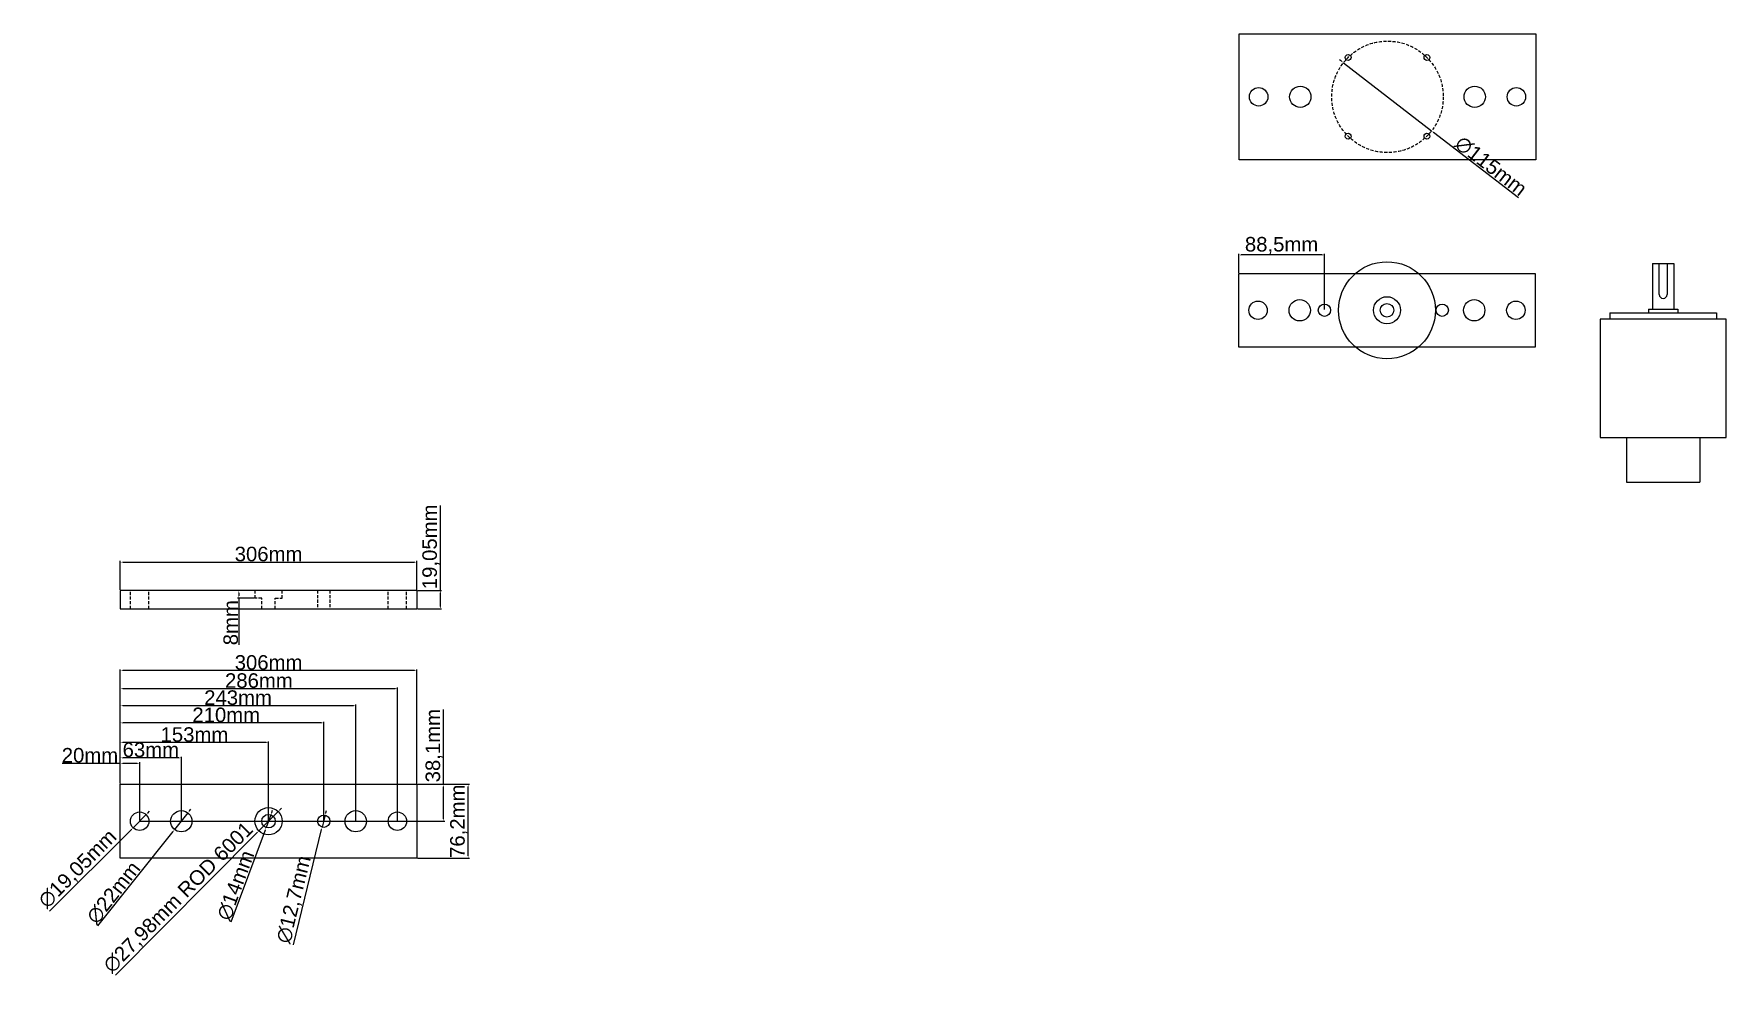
# Model space of a CAD drawing. Header units: centimetres. Extents: x 6534 to 31506, y 42826 to 109107.
# Drawn here: x 27831 to 29577, y 54353 to 55324 of the extents above; entities that cross this region are included whole.
import ezdxf

# ---------------------------------------------------------------- set-up
doc = ezdxf.new("R2010")
doc.units = ezdxf.units.CM
doc.header["$LTSCALE"] = 0.5
doc.linetypes.add('DASHED2', pattern=[9.525, 6.35, -3.175])
doc.styles.get("Standard").update_dxf_attribs({"font": 'arial.ttf'})
doc.dimstyles.new('ISO-25', dxfattribs={"dimtxt": 15, "dimasz": 2.5, "dimexe": 1.25, "dimexo": 0.625, "dimtad": 1, "dimtxsty": 'Standard', "dimcen": 2.5, "dimclrd": 1, "dimclre": 1, "dimadec": 0, "dimazin": 0, "dimtfac": 1, "dimtmove": 0, "dimatfit": 3, "dimfxl": 1, "dimarcsym": 0})

# ---------------------------------------------------------------- blocks, each defined once
blk = doc.blocks.new('*D233')
at = {"color": 1, "lineweight": -2, "transparency": 16777216}
for p, q in [((27919.9, 54750.6), (27919.9, 54780.3)), ((27922.4, 54779.1), (28223.4, 54779.1)), ((28225.9, 54750.6), (28225.9, 54780.3))]:
    blk.add_line(p, q, dxfattribs=at)
at = {"color": 1, "transparency": 16777216}
for points in [[(27922.4, 54779.5), (27922.4, 54778.7), (27919.9, 54779.1)], [(28223.4, 54779.5), (28223.4, 54778.7), (28225.9, 54779.1)]]:
    blk.add_solid(points, dxfattribs=at)
at = {"layer": 'Defpoints', "color": 0, "transparency": 16777216}
for p in [(28225.9, 54779.1), (27919.9, 54749.9), (28225.9, 54749.9)]:
    blk.add_point(p, dxfattribs=at)
at = {"color": 0, "transparency": 16777216, "insert": (28072.9, 54787.4), "char_height": 15, "attachment_point": 5}
blk.add_mtext('306mm', dxfattribs=at)
blk = doc.blocks.new('*D234')
at = {"color": 1, "lineweight": -2, "transparency": 16777216}
for p, q in [((28250.2, 54749.9), (28250.2, 54837.4)), ((28226.5, 54749.9), (28251.4, 54749.9)), ((28250.2, 54733.4), (28250.2, 54747.4)), ((28226.5, 54730.9), (28251.4, 54730.9))]:
    blk.add_line(p, q, dxfattribs=at)
at = {"color": 1, "transparency": 16777216}
for points in [[(28249.7, 54747.4), (28250.6, 54747.4), (28250.2, 54749.9)], [(28249.7, 54733.4), (28250.6, 54733.4), (28250.2, 54730.9)]]:
    blk.add_solid(points, dxfattribs=at)
at = {"layer": 'Defpoints', "color": 0, "transparency": 16777216}
for p in [(28225.9, 54749.9), (28250.2, 54749.9), (28225.9, 54730.9)]:
    blk.add_point(p, dxfattribs=at)
at = {"color": 0, "transparency": 16777216, "insert": (28240.5, 54794.9), "char_height": 15, "attachment_point": 5, "rotation": 90}
blk.add_mtext('19,05mm', dxfattribs=at)
blk = doc.blocks.new('*D235')
at = {"color": 1, "lineweight": -2, "transparency": 16777216}
for p, q in [((27919.9, 54571.4), (27859.9, 54571.4)), ((27919.9, 54550.5), (27919.9, 54572.7)), ((27937.4, 54571.4), (27922.4, 54571.4)), ((27939.9, 54512.4), (27939.9, 54572.7))]:
    blk.add_line(p, q, dxfattribs=at)
at = {"color": 1, "transparency": 16777216}
for points in [[(27922.4, 54571.8), (27922.4, 54571), (27919.9, 54571.4)], [(27937.4, 54571.8), (27937.4, 54571), (27939.9, 54571.4)]]:
    blk.add_solid(points, dxfattribs=at)
at = {"layer": 'Defpoints', "color": 0, "transparency": 16777216}
for p in [(27919.9, 54571.4), (27919.9, 54549.8), (27939.9, 54511.7)]:
    blk.add_point(p, dxfattribs=at)
at = {"color": 0, "transparency": 16777216, "insert": (27888.6, 54579.7), "char_height": 15, "attachment_point": 5}
blk.add_mtext('20mm', dxfattribs=at)
blk = doc.blocks.new('*D236')
at = {"color": 1, "lineweight": -2, "transparency": 16777216}
for p, q in [((27919.9, 54550.5), (27919.9, 54594.1)), ((28070.4, 54592.9), (27922.4, 54592.9)), ((28072.9, 54512.4), (28072.9, 54594.1))]:
    blk.add_line(p, q, dxfattribs=at)
at = {"color": 1, "transparency": 16777216}
for points in [[(27922.4, 54593.3), (27922.4, 54592.4), (27919.9, 54592.9)], [(28070.4, 54593.3), (28070.4, 54592.4), (28072.9, 54592.9)]]:
    blk.add_solid(points, dxfattribs=at)
at = {"layer": 'Defpoints', "color": 0, "transparency": 16777216}
for p in [(27919.9, 54592.9), (27919.9, 54549.8), (28072.9, 54511.7)]:
    blk.add_point(p, dxfattribs=at)
at = {"color": 0, "transparency": 16777216, "insert": (27996.4, 54601.1), "char_height": 15, "attachment_point": 5}
blk.add_mtext('153mm', dxfattribs=at)
blk = doc.blocks.new('*D237')
at = {"color": 1, "lineweight": -2, "transparency": 16777216}
for p, q in [((27919.9, 54550.5), (27919.9, 54614.4)), ((28127.4, 54613.2), (27922.4, 54613.2)), ((28129.9, 54512.4), (28129.9, 54614.4))]:
    blk.add_line(p, q, dxfattribs=at)
at = {"color": 1, "transparency": 16777216}
for points in [[(27922.4, 54613.6), (27922.4, 54612.7), (27919.9, 54613.2)], [(28127.4, 54613.6), (28127.4, 54612.7), (28129.9, 54613.2)]]:
    blk.add_solid(points, dxfattribs=at)
at = {"layer": 'Defpoints', "color": 0, "transparency": 16777216}
for p in [(27919.9, 54613.2), (27919.9, 54549.8), (28129.9, 54511.7)]:
    blk.add_point(p, dxfattribs=at)
at = {"color": 0, "transparency": 16777216, "insert": (28029.2, 54621.4), "char_height": 15, "attachment_point": 5}
blk.add_mtext('210mm', dxfattribs=at)
blk = doc.blocks.new('*D238')
at = {"color": 1, "lineweight": -2, "transparency": 16777216}
for p, q in [((27919.9, 54550.5), (27919.9, 54649.7)), ((28203.4, 54648.5), (27922.4, 54648.5)), ((28205.9, 54512.4), (28205.9, 54649.7))]:
    blk.add_line(p, q, dxfattribs=at)
at = {"color": 1, "transparency": 16777216}
for points in [[(27922.4, 54648.9), (27922.4, 54648.1), (27919.9, 54648.5)], [(28203.4, 54648.9), (28203.4, 54648.1), (28205.9, 54648.5)]]:
    blk.add_solid(points, dxfattribs=at)
at = {"layer": 'Defpoints', "color": 0, "transparency": 16777216}
for p in [(27919.9, 54648.5), (27919.9, 54549.8), (28205.9, 54511.7)]:
    blk.add_point(p, dxfattribs=at)
at = {"color": 0, "transparency": 16777216, "insert": (28062.9, 54656.8), "char_height": 15, "attachment_point": 5}
blk.add_mtext('286mm', dxfattribs=at)
blk = doc.blocks.new('*D239')
at = {"color": 1, "lineweight": -2, "transparency": 16777216}
for p, q in [((27919.9, 54550.5), (27919.9, 54668.4)), ((28223.4, 54667.2), (27922.4, 54667.2)), ((28225.9, 54550.5), (28225.9, 54668.4))]:
    blk.add_line(p, q, dxfattribs=at)
at = {"color": 1, "transparency": 16777216}
for points in [[(27922.4, 54667.6), (27922.4, 54666.8), (27919.9, 54667.2)], [(28223.4, 54667.6), (28223.4, 54666.8), (28225.9, 54667.2)]]:
    blk.add_solid(points, dxfattribs=at)
at = {"layer": 'Defpoints', "color": 0, "transparency": 16777216}
for p in [(27919.9, 54667.2), (27919.9, 54549.8), (28225.9, 54549.8)]:
    blk.add_point(p, dxfattribs=at)
at = {"color": 0, "transparency": 16777216, "insert": (28072.9, 54675.5), "char_height": 15, "attachment_point": 5}
blk.add_mtext('306mm', dxfattribs=at)
blk = doc.blocks.new('*D240')
at = {"color": 1, "lineweight": -2, "transparency": 16777216}
for p, q in [((28253.5, 54549.8), (28253.5, 54627.1)), ((28226.5, 54549.8), (28254.7, 54549.8)), ((28253.5, 54514.2), (28253.5, 54547.3)), ((27940.5, 54511.7), (28254.7, 54511.7))]:
    blk.add_line(p, q, dxfattribs=at)
at = {"color": 1, "transparency": 16777216}
for points in [[(28253.1, 54547.3), (28253.9, 54547.3), (28253.5, 54549.8)], [(28253.1, 54514.2), (28253.9, 54514.2), (28253.5, 54511.7)]]:
    blk.add_solid(points, dxfattribs=at)
at = {"layer": 'Defpoints', "color": 0, "transparency": 16777216}
for p in [(28225.9, 54549.8), (28253.5, 54549.8), (27939.9, 54511.7)]:
    blk.add_point(p, dxfattribs=at)
at = {"color": 0, "transparency": 16777216, "insert": (28243.8, 54589.7), "char_height": 15, "attachment_point": 5, "rotation": 90}
blk.add_mtext('38,1mm', dxfattribs=at)
blk = doc.blocks.new('*D241')
at = {"color": 1, "lineweight": -2, "transparency": 16777216}
for p, q in [((28226.5, 54549.8), (28280.1, 54549.8)), ((28278.9, 54476.1), (28278.9, 54547.3)), ((28226.5, 54473.6), (28280.1, 54473.6))]:
    blk.add_line(p, q, dxfattribs=at)
at = {"color": 1, "transparency": 16777216}
for points in [[(28278.4, 54547.3), (28279.3, 54547.3), (28278.9, 54549.8)], [(28278.4, 54476.1), (28279.3, 54476.1), (28278.9, 54473.6)]]:
    blk.add_solid(points, dxfattribs=at)
at = {"layer": 'Defpoints', "color": 0, "transparency": 16777216}
for p in [(28225.9, 54549.8), (28278.9, 54549.8), (28225.9, 54473.6)]:
    blk.add_point(p, dxfattribs=at)
at = {"color": 0, "transparency": 16777216, "insert": (28269.2, 54511.7), "char_height": 15, "attachment_point": 5, "rotation": 90}
blk.add_mtext('76,2mm', dxfattribs=at)
blk = doc.blocks.new('*D242')
at = {"color": 1, "lineweight": -2, "transparency": 16777216}
for p, q in [((27946.6, 54518.5), (27933.1, 54505)), ((27948.4, 54520.2), (27950.1, 54522)), ((27847, 54418.8), (27931.4, 54503.2))]:
    blk.add_line(p, q, dxfattribs=at)
at = {"color": 1, "transparency": 16777216}
for points in [[(27948.1, 54520.5), (27948.7, 54520), (27946.6, 54518.5)], [(27931.1, 54503.5), (27931.7, 54502.9), (27933.1, 54505)]]:
    blk.add_solid(points, dxfattribs=at)
at = {"layer": 'Defpoints', "color": 0, "transparency": 16777216}
for p in [(27946.6, 54518.5), (27933.1, 54505)]:
    blk.add_point(p, dxfattribs=at)
at = {"color": 0, "transparency": 16777216, "insert": (27876.3, 54462.1), "char_height": 15, "attachment_point": 5, "rotation": 45.0421}
blk.add_mtext('∅19,05mm', dxfattribs=at)
blk = doc.blocks.new('*D243')
at = {"color": 1, "lineweight": -2, "transparency": 16777216}
for p, q in [((28084.5, 54523.4), (28086.2, 54525.2)), ((28082.7, 54521.7), (28063, 54501.8)), ((27914.9, 54352.9), (28061.2, 54500))]:
    blk.add_line(p, q, dxfattribs=at)
at = {"color": 1, "transparency": 16777216}
for points in [[(28084.2, 54523.7), (28084.8, 54523.1), (28082.7, 54521.7)], [(28060.9, 54500.3), (28061.5, 54499.7), (28063, 54501.8)]]:
    blk.add_solid(points, dxfattribs=at)
at = {"layer": 'Defpoints', "color": 0, "transparency": 16777216}
for p in [(28082.7, 54521.7), (28063, 54501.8)]:
    blk.add_point(p, dxfattribs=at)
at = {"color": 0, "transparency": 16777216, "insert": (27980.2, 54432.5), "char_height": 15, "attachment_point": 5, "rotation": 45.1681}
blk.add_mtext('∅27,98mm ROD 6001', dxfattribs=at)
blk = doc.blocks.new('*D244')
at = {"color": 1, "lineweight": -2, "transparency": 16777216}
for p, q in [((28076.2, 54520.6), (28077, 54523)), ((28075.3, 54518.3), (28070.4, 54505.2)), ((28034.3, 54407.9), (28069.6, 54502.8))]:
    blk.add_line(p, q, dxfattribs=at)
at = {"color": 1, "transparency": 16777216}
for points in [[(28075.8, 54520.8), (28076.6, 54520.5), (28075.3, 54518.3)], [(28069.2, 54503), (28069.9, 54502.7), (28070.4, 54505.2)]]:
    blk.add_solid(points, dxfattribs=at)
at = {"layer": 'Defpoints', "color": 0, "transparency": 16777216}
for p in [(28075.3, 54518.3), (28070.4, 54505.2)]:
    blk.add_point(p, dxfattribs=at)
at = {"color": 0, "transparency": 16777216, "insert": (28039, 54445.5), "char_height": 15, "attachment_point": 5, "rotation": 69.6324}
blk.add_mtext('∅14mm', dxfattribs=at)
blk = doc.blocks.new('*D245')
at = {"color": 1, "lineweight": -2, "transparency": 16777216}
for p, q in [((28131.4, 54517.9), (28128.3, 54505.6)), ((28132, 54520.3), (28132.6, 54522.8)), ((28098.5, 54384.3), (28127.7, 54503.1))]:
    blk.add_line(p, q, dxfattribs=at)
at = {"color": 1, "transparency": 16777216}
for points in [[(28127.3, 54503.2), (28128.1, 54503), (28128.3, 54505.6)], [(28131.6, 54520.4), (28132.4, 54520.2), (28131.4, 54517.9)]]:
    blk.add_solid(points, dxfattribs=at)
at = {"layer": 'Defpoints', "color": 0, "transparency": 16777216}
for p in [(28128.3, 54505.6), (28131.4, 54517.9)]:
    blk.add_point(p, dxfattribs=at)
at = {"color": 0, "transparency": 16777216, "insert": (28099.7, 54430.8), "char_height": 15, "attachment_point": 5, "rotation": 76.1623}
blk.add_mtext('∅12,7mm', dxfattribs=at)
blk = doc.blocks.new('*D273')
at = {"color": 1, "lineweight": -2, "transparency": 16777216}
for p, q in [((28058.2, 54749.9), (28041, 54749.9)), ((28058.2, 54741.9), (28041, 54741.9)), ((28042.2, 54747.4), (28042.2, 54744.4)), ((28042.2, 54741.9), (28042.2, 54693.8))]:
    blk.add_line(p, q, dxfattribs=at)
at = {"color": 1, "transparency": 16777216}
for points in [[(28041.8, 54747.4), (28042.6, 54747.4), (28042.2, 54749.9)], [(28041.8, 54744.4), (28042.6, 54744.4), (28042.2, 54741.9)]]:
    blk.add_solid(points, dxfattribs=at)
at = {"layer": 'Defpoints', "color": 0, "transparency": 16777216}
for p in [(28042.2, 54741.9), (28058.9, 54749.9), (28058.9, 54741.9)]:
    blk.add_point(p, dxfattribs=at)
at = {"color": 0, "transparency": 16777216, "insert": (28033.9, 54716.6), "char_height": 15, "attachment_point": 5, "rotation": 90}
blk.add_mtext('8mm', dxfattribs=at)
blk = doc.blocks.new('*D310')
at = {"color": 1, "lineweight": -2, "transparency": 16777216}
for p, q in [((27919.9, 54550.5), (27919.9, 54632.2)), ((28160.4, 54630.9), (27922.4, 54630.9)), ((28162.9, 54512.4), (28162.9, 54632.2))]:
    blk.add_line(p, q, dxfattribs=at)
at = {"color": 1, "transparency": 16777216}
for points in [[(27922.4, 54631.3), (27922.4, 54630.5), (27919.9, 54630.9)], [(28160.4, 54631.3), (28160.4, 54630.5), (28162.9, 54630.9)]]:
    blk.add_solid(points, dxfattribs=at)
at = {"layer": 'Defpoints', "color": 0, "transparency": 16777216}
for p in [(27919.9, 54630.9), (27919.9, 54549.8), (28162.9, 54511.7)]:
    blk.add_point(p, dxfattribs=at)
at = {"color": 0, "transparency": 16777216, "insert": (28041.4, 54639.2), "char_height": 15, "attachment_point": 5}
blk.add_mtext('243mm', dxfattribs=at)
blk = doc.blocks.new('*D311')
at = {"color": 1, "lineweight": -2, "transparency": 16777216}
for p, q in [((27919.9, 54550.5), (27919.9, 54578.3)), ((27980.4, 54577.1), (27922.4, 54577.1)), ((27982.9, 54512.4), (27982.9, 54578.3))]:
    blk.add_line(p, q, dxfattribs=at)
at = {"color": 1, "transparency": 16777216}
for points in [[(27922.4, 54577.5), (27922.4, 54576.7), (27919.9, 54577.1)], [(27980.4, 54577.5), (27980.4, 54576.7), (27982.9, 54577.1)]]:
    blk.add_solid(points, dxfattribs=at)
at = {"layer": 'Defpoints', "color": 0, "transparency": 16777216}
for p in [(27919.9, 54577.1), (27919.9, 54549.8), (27982.9, 54511.7)]:
    blk.add_point(p, dxfattribs=at)
at = {"color": 0, "transparency": 16777216, "insert": (27951.4, 54585.4), "char_height": 15, "attachment_point": 5}
blk.add_mtext('63mm', dxfattribs=at)
blk = doc.blocks.new('*D312')
at = {"color": 1, "lineweight": -2, "transparency": 16777216}
for p, q in [((27991.3, 54522.3), (27992.8, 54524.2)), ((27989.7, 54520.3), (27976, 54503.1)), ((27896.8, 54403.8), (27974.4, 54501.2))]:
    blk.add_line(p, q, dxfattribs=at)
at = {"color": 1, "transparency": 16777216}
for points in [[(27990.9, 54522.6), (27991.6, 54522), (27989.7, 54520.3)], [(27974.1, 54501.4), (27974.8, 54500.9), (27976, 54503.1)]]:
    blk.add_solid(points, dxfattribs=at)
at = {"layer": 'Defpoints', "color": 0, "transparency": 16777216}
for p in [(27989.7, 54520.3), (27976, 54503.1)]:
    blk.add_point(p, dxfattribs=at)
at = {"color": 0, "transparency": 16777216, "insert": (27912.9, 54438), "char_height": 15, "attachment_point": 5, "rotation": 51.4512}
blk.add_mtext('∅22mm', dxfattribs=at)
blk = doc.blocks.new('*D393')
at = {"color": 1, "lineweight": -2, "transparency": 16777216}
for p, q in [((29180.1, 55296), (29178.2, 55297.5)), ((29182.1, 55294.5), (29273.1, 55224.2)), ((29362.7, 55155), (29275.1, 55222.6))]:
    blk.add_line(p, q, dxfattribs=at)
at = {"color": 1, "transparency": 16777216}
for points in [[(29180.4, 55296.3), (29179.9, 55295.7), (29182.1, 55294.5)], [(29275.4, 55223), (29274.9, 55222.3), (29273.1, 55224.2)]]:
    blk.add_solid(points, dxfattribs=at)
at = {"layer": 'Defpoints', "color": 0, "transparency": 16777216}
for p in [(29182.1, 55294.5), (29273.1, 55224.2)]:
    blk.add_point(p, dxfattribs=at)
at = {"color": 0, "transparency": 16777216, "insert": (29334.3, 55187.9), "char_height": 15, "attachment_point": 5, "rotation": 322.3267}
blk.add_mtext('∅115mm', dxfattribs=at)
blk = doc.blocks.new('*D440')
at = {"color": 1, "lineweight": -2, "transparency": 16777216}
for p, q in [((29074.1, 55077.8), (29074.1, 55097.4)), ((29160.1, 55096.1), (29076.6, 55096.1)), ((29162.6, 55039.7), (29162.6, 55097.4))]:
    blk.add_line(p, q, dxfattribs=at)
at = {"color": 1, "transparency": 16777216}
for points in [[(29076.6, 55096.5), (29076.6, 55095.7), (29074.1, 55096.1)], [(29160.1, 55096.5), (29160.1, 55095.7), (29162.6, 55096.1)]]:
    blk.add_solid(points, dxfattribs=at)
at = {"layer": 'Defpoints', "color": 0, "transparency": 16777216}
for p in [(29074.1, 55096.1), (29074.1, 55077.2), (29162.6, 55039.1)]:
    blk.add_point(p, dxfattribs=at)
at = {"color": 0, "transparency": 16777216, "insert": (29118.3, 55105.8), "char_height": 15, "attachment_point": 5}
blk.add_mtext('88,5mm', dxfattribs=at)

msp = doc.modelspace()

# ---------------------------------------------------------------- linework, layer by layer
for p, q in [((29074.627, 55324.319), (29380.627, 55324.319)), ((29074.627, 55194.319), (29074.627, 55324.319)), ((29380.627, 55324.319), (29380.627, 55194.319)), ((29380.627, 55194.319), (29074.627, 55194.319)), ((29501.094, 55087.287), (29523.094, 55087.287)), ((29501.094, 55087.287), (29501.094, 55040.287)), ((29508.094, 55055.287), (29508.094, 55087.287)), ((29512.094, 55087.287), (29516.094, 55087.287)), ((29516.094, 55087.287), (29516.094, 55055.287)), ((29523.094, 55087.287), (29523.094, 55040.287)), ((29074.07, 55077.153), (29380.07, 55077.153)), ((29074.07, 55000.953), (29074.07, 55077.153)), ((29380.07, 55077.153), (29380.07, 55000.953)), ((29447.094, 55029.787), (29447.094, 54907.787)), ((29577.094, 55029.787), (29447.094, 55029.787)), ((29457.094, 55036.287), (29567.094, 55036.287)), ((29457.094, 55036.287), (29457.094, 55029.787)), ((29497.094, 55040.287), (29497.094, 55036.287)), ((29497.094, 55040.287), (29527.094, 55040.287)), ((29501.094, 55036.287), (29523.094, 55036.287)), ((29527.094, 55040.287), (29527.094, 55036.287)), ((29567.094, 55036.287), (29567.094, 55029.787)), ((29577.094, 54907.787), (29577.094, 55029.787)), ((29380.07, 55000.953), (29074.07, 55000.953)), ((29447.094, 54907.787), (29577.094, 54907.787)), ((29474.094, 54907.787), (29474.094, 54861.787)), ((29550.094, 54907.787), (29550.094, 54861.787)), ((29474.094, 54861.787), (29550.094, 54861.787)), ((28225.859, 54749.948), (27919.859, 54749.948)), ((27919.859, 54749.948), (27919.859, 54730.898)), ((28225.859, 54749.948), (28225.859, 54730.898)), ((27919.859, 54730.898), (28225.859, 54730.898)), ((27919.859, 54549.837), (28225.859, 54549.837)), ((27919.859, 54473.637), (27919.859, 54549.837)), ((28225.859, 54549.837), (28225.859, 54473.637)), ((28225.859, 54473.637), (27919.859, 54473.637))]:
    msp.add_line(p, q)
at = {"linetype": 'DASHED2'}
for p, q in [((27930.334, 54730.898), (27930.334, 54749.948)), ((27949.384, 54730.898), (27949.384, 54749.948)), ((28058.869, 54749.948), (28058.869, 54741.948)), ((28065.859, 54741.948), (28058.869, 54741.948)), ((28065.859, 54730.898), (28065.859, 54741.948)), ((28079.859, 54730.898), (28079.859, 54741.948)), ((28079.859, 54741.948), (28086.849, 54741.948)), ((28086.849, 54741.948), (28086.849, 54749.948)), ((28123.509, 54749.948), (28123.509, 54730.898)), ((28136.209, 54749.948), (28136.209, 54730.898)), ((28196.334, 54730.898), (28196.334, 54749.948)), ((28215.384, 54730.898), (28215.384, 54749.948))]:
    msp.add_line(p, q, dxfattribs=at)
msp.add_circle((29227.627, 55259.319), 57.5, dxfattribs=at)
for centre, radius in [((29186.969, 55299.977), 3), ((29268.286, 55299.977), 3), ((29094.627, 55259.319), 9.525), ((29137.627, 55259.319), 11), ((29317.627, 55259.319), 11), ((29360.627, 55259.319), 9.525), ((29186.969, 55218.66), 3), ((29268.286, 55218.66), 3), ((29227.07, 55039.053), 50), ((29094.07, 55039.053), 9.525), ((29137.07, 55039.053), 11), ((29227.07, 55039.053), 13.99), ((29317.07, 55039.053), 11), ((29360.07, 55039.053), 9.525), ((29162.57, 55039.053), 6.35), ((29227.07, 55039.053), 7), ((29284.07, 55039.053), 6.35), ((28072.859, 54511.737), 13.99), ((27939.859, 54511.737), 9.525), ((27982.859, 54511.737), 11), ((28072.859, 54511.737), 7), ((28129.859, 54511.737), 6.35), ((28162.859, 54511.737), 11), ((28205.859, 54511.737), 9.525)]:
    msp.add_circle(centre, radius)
msp.add_arc((29512.094, 55055.287), 4, 180, 0)

# ---------------------------------------------------------------- dimensions: what is measured, and where the dimension line sits
for p1, p2, picture, middle in [((29182.115, 55294.46), (29273.139, 55224.177), '*D393', (29328.995, 55181.048)), ((27989.714, 54520.339), (27976.004, 54503.134), '*D312', (27919.753, 54432.54)), ((28075.295, 54518.299), (28070.423, 54505.174), '*D244', (28047.127, 54442.426)), ((27946.589, 54518.477), (27933.129, 54504.996), '*D242', (27883.323, 54455.118)), ((28131.378, 54517.902), (28128.34, 54505.571), '*D245', (28109.347, 54428.465))]:
    dim = msp.add_diameter_dim_2p(p1=p1, p2=p2, dimstyle='ISO-25', override={"dimpost": 'mm'})
    dim.commit()
    dim.dimension.update_dxf_attribs({"geometry": picture, "text_midpoint": middle, "dimtype": 163})
for base, p1, p2, picture, middle in [((29074.07, 55096.125), (29162.57, 55039.053), (29074.07, 55077.153), '*D440', (29118.32, 55105.764)), ((28225.859, 54779.094), (27919.859, 54749.948), (28225.859, 54749.948), '*D233', (28072.859, 54787.383)), ((27919.859, 54630.91), (28162.859, 54511.737), (27919.859, 54549.837), '*D310', (28041.359, 54639.199)), ((27919.859, 54577.07), (27982.859, 54511.737), (27919.859, 54549.837), '*D311', (27951.359, 54585.359)), ((27919.859, 54571.4), (27939.859, 54511.737), (27919.859, 54549.837), '*D235', (27888.606, 54579.684))]:
    dim = msp.add_linear_dim(base=base, p1=p1, p2=p2, dimstyle='ISO-25', override={"dimpost": 'mm'})
    dim.commit()
    dim.dimension.update_dxf_attribs({"geometry": picture, "text_midpoint": middle})
for base, p1, p2, picture, middle in [((28250.166, 54749.948), (28225.859, 54730.898), (28225.859, 54749.948), '*D234', (28240.527, 54794.932)), ((28042.21, 54741.948), (28058.869, 54749.948), (28058.869, 54741.948), '*D273', (28033.926, 54716.641)), ((28253.469, 54549.837), (27939.859, 54511.737), (28225.859, 54549.837), '*D240', (28243.83, 54589.694)), ((28278.865, 54549.837), (28225.859, 54473.637), (28225.859, 54549.837), '*D241', (28269.226, 54511.737))]:
    dim = msp.add_linear_dim(base=base, p1=p1, p2=p2, angle=90, dimstyle='ISO-25', override={"dimpost": 'mm'})
    dim.commit()
    dim.dimension.update_dxf_attribs({"geometry": picture, "text_midpoint": middle})
for base, p1, picture, middle in [((27919.859, 54667.194), (28225.859, 54549.837), '*D239', (28072.859, 54667.194)), ((27919.859, 54648.467), (28205.859, 54511.737), '*D238', (28062.859, 54648.467)), ((27919.859, 54613.154), (28129.859, 54511.737), '*D237', (28029.237, 54613.154)), ((27919.859, 54592.853), (28072.859, 54511.737), '*D236', (27996.359, 54592.853))]:
    dim = msp.add_linear_dim(base=base, p1=p1, p2=(27919.859, 54549.837), dimstyle='ISO-25', override={"dimpost": 'mm'})
    dim.commit()
    dim.dimension.update_dxf_attribs({"geometry": picture, "text_midpoint": middle, "dimtype": 160})
dim = msp.add_diameter_dim_2p(p1=(28082.722, 54521.658), p2=(28062.996, 54501.815), text='<> ROD 6001', dimstyle='ISO-25', override={"dimpost": 'mm'})
dim.commit()
dim.dimension.update_dxf_attribs({"geometry": '*D243', "text_midpoint": (27980.185, 54432.537)})

doc.saveas('drawing.dxf')
